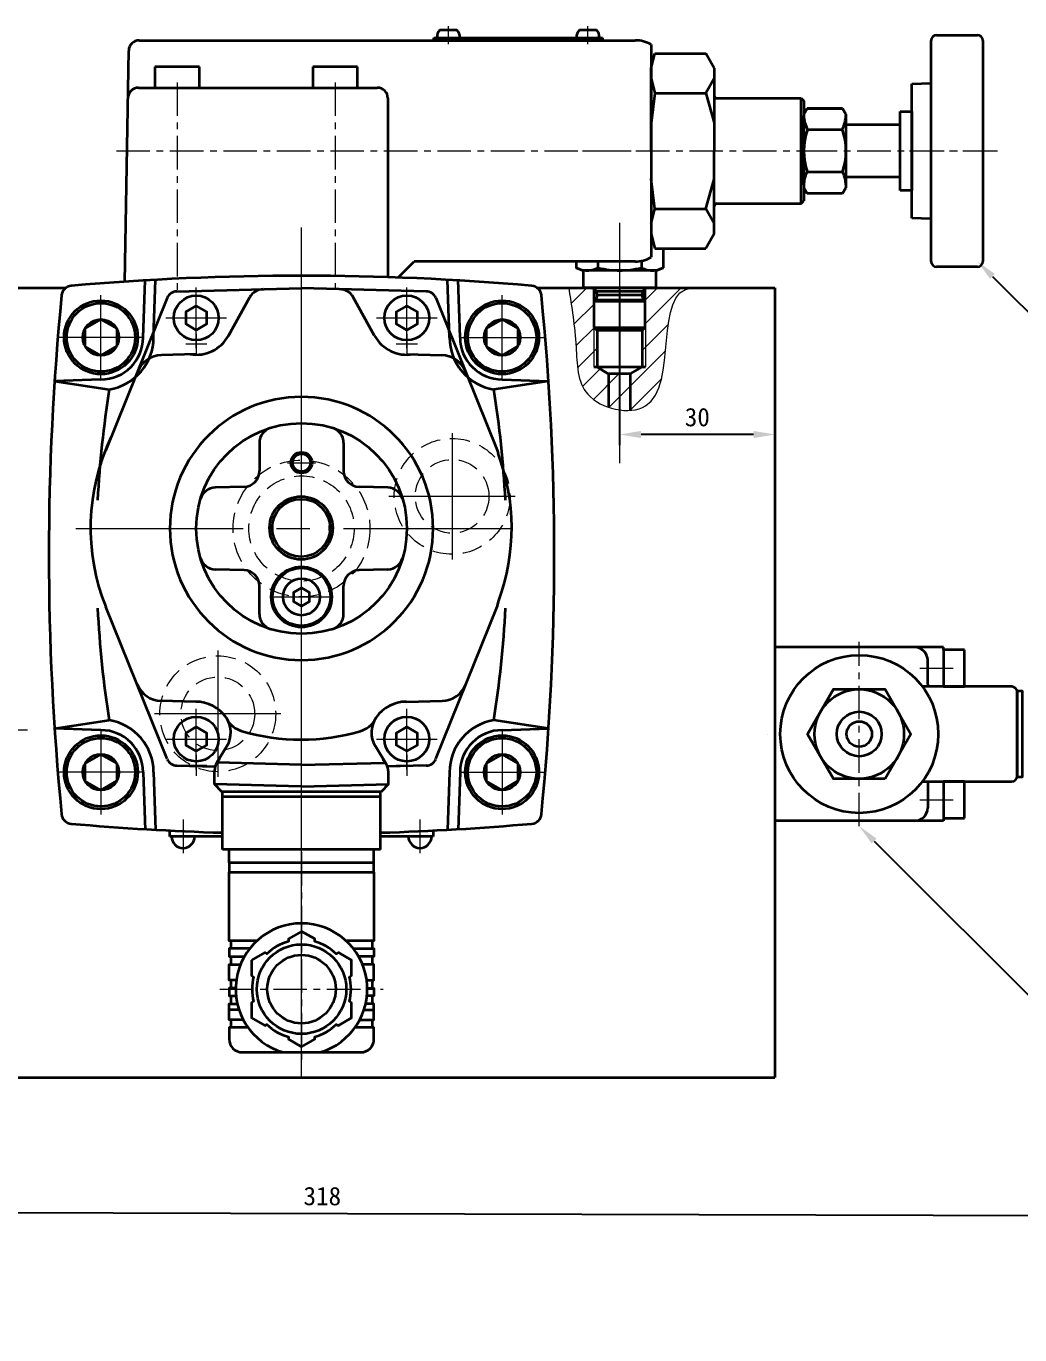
# Model space of a CAD drawing. Header units: millimetres. Extents: x 747 to 1827, y 470 to 2062.
# Drawn here: x 914.8 to 1103.6, y 1781.1 to 2029.6 of the extents above; entities that cross this region are included whole.
import ezdxf
from ezdxf import colors
from ezdxf.entities.mleader import LeaderData, LeaderLine
from ezdxf.math import Vec2, Vec3

# ---------------------------------------------------------------- set-up
doc = ezdxf.new("R2010")
doc.units = ezdxf.units.MM
doc.header["$PDSIZE"] = -1
for name, pattern in [('CENTER', [10.16, 6.35, -1.27, 1.27, -1.27]), ('CENTERX2', [20.32, 12.7, -2.54, 2.54, -2.54]), ('HIDDEN', [1.905, 1.27, -0.635])]:
    doc.linetypes.add(name, pattern=pattern)
doc.layers.get('0').update_dxf_attribs({"lineweight": 35})
doc.layers.get('Defpoints').update_dxf_attribs({"lineweight": 35})
for name, color, linetype, lineweight in [('CENTER', 1, 'CENTER', 18), ('HIDDEN', 3, 'HIDDEN', 18), ('中心线层', 1, 'CENTERX2', 25), ('标注层', 4, 'Continuous', 18), ('细线层', 4, 'Continuous', 35)]:
    doc.layers.add(name, color=color, linetype=linetype, lineweight=lineweight)
doc.dimstyles.new('ISO-25', dxfattribs={"dimtxt": 2.5, "dimasz": 2.5, "dimexe": 1.25, "dimexo": 0.625, "dimtad": 1, "dimtxsty": 'Standard', "dimcen": 2.5, "dimadec": 0, "dimazin": 0, "dimtfac": 1, "dimtmove": 0, "dimatfit": 3, "dimfxl": 1, "dimarcsym": 0})
pattern_1 = [(45, (649.351, 1239.7766), (-2.245064, 2.245064), [])]

# ---------------------------------------------------------------- blocks, each defined once
blk = doc.blocks.new('E321D')
for p, q in [((-13.4, 93.3), (-13.4, 94.8)), ((13.4, 93.3), (13.4, 94.8)), ((-12, 91.45), (-13.7, 91.45)), ((-13.4, 88.8), (-13.4, 90.3)), ((12, 91.45), (13.7, 91.45)), ((13.4, 88.8), (13.4, 90.3)), ((-13.4, 85.8), (-13.4, 87.3)), ((13.4, 85.8), (13.4, 87.3)), ((-13.4, 81.3), (-13.4, 82.8)), ((13.4, 81.3), (13.4, 82.8)), ((-13.4, 78.3), (-13.4, 79.8)), ((13.4, 78.3), (13.4, 79.8)), ((-13.75, 63.5), (-13.75, 61)), ((13.75, 63.5), (13.75, 61)), ((-15, 61), (15, 61)), ((-15, 61), (-15, 50)), ((15, 61), (15, 50)), ((-16.5, 48.57), (-15.14, 50)), ((-15, 51), (15, 51)), ((15.14, 50), (16.5, 48.57)), ((-0.03, 49), (-16.5, 48.57)), ((-16.5, 48.57), (-16.5, 46.27)), ((0.12, 49), (16.5, 48.57)), ((16.5, 48.57), (16.5, 46.02)), ((-23.69, 45.03), (-16.27, 45.23)), ((0.08, 44.9), (-15.81, 44.49)), ((0.01, 44.9), (15.97, 44.48)), ((23.69, 45.03), (16.38, 45.23)), ((-25.49, 43.78), (-37.16, 14.88)), ((-16.06, 44.7), (-14.02, 41.37)), ((16.06, 44.45), (14.17, 41.37)), ((25.49, 43.78), (37.16, 14.88)), ((-19.92, 32.9), (-26.7, 32.72)), ((20.08, 32.9), (26.7, 32.73)), ((-8, 16.25), (-8, 10.92)), ((8, 16.25), (8, 10.92)), ((-37.16, 14.88), (-37.48, 13.67)), ((-16.39, 7.78), (-10.92, 7.92)), ((10.92, 7.92), (16.39, 7.78)), ((-16.39, -7.78), (-10.92, -7.92)), ((10.92, -7.92), (16.39, -7.78)), ((-8, -16.25), (-8, -10.92)), ((8, -16.25), (8, -10.92)), ((-37.16, -14.88), (-37.34, -14.26)), ((-25.49, -43.78), (-37.16, -14.88)), ((25.49, -43.78), (37.16, -14.88)), ((-19.92, -33.1), (-26.62, -32.92)), ((20.08, -33.1), (26.62, -32.93)), ((-13.88, -36.61), (-9.83, -43.92)), ((13.88, -36.61), (9.83, -43.92)), ((-23.69, -45.03), (0, -45.65)), ((23.69, -45.03), (0, -45.65))]:
    blk.add_line(p, q)
at = {"color": 7, "linetype": 'Continuous'}
blk.add_line((-15.14, 50), (15.14, 50), dxfattribs=at)
blk.add_lwpolyline([(10.15, 94.8), (13.75, 94.8), (13.75, 97, 0.414214), (11.25, 99.5), (-11.25, 99.5, 0.414214), (-13.75, 97), (-13.75, 94.8), (-10.15, 94.8)], format="xyb")
blk.add_lwpolyline([(9.5, 82.02), (9.5, 84.9), (9.1, 85.13, 0.127891), (9.1, 89.87), (9.5, 90.1), (9.5, 92.98), (7, 94.43), (6.6, 94.2, 0.127891), (2.5, 96.56), (2.5, 97.03), (0, 98.47), (-2.5, 97.03), (-2.5, 96.56, 0.127891), (-6.6, 94.2), (-7, 94.43), (-9.5, 92.98), (-9.5, 90.1), (-9.1, 89.87, 0.127891), (-9.1, 85.13), (-9.5, 84.9), (-9.5, 82.02), (-7, 80.57), (-6.6, 80.8, 0.127891), (-2.5, 78.44), (-2.5, 77.97), (0, 76.53), (2.5, 77.97), (2.5, 78.44, 0.127891), (6.6, 80.8), (7, 80.57)], format="xyb", close=True)
for points in [[(-11.07, 93.3), (-13.75, 93.3), (-13.75, 90.3), (-12.18, 90.3)], [(11.07, 93.3), (13.75, 93.3), (13.75, 90.3), (12.18, 90.3)], [(-12.5, 87.3), (-13.75, 87.3), (-13.75, 88.8), (-12.43, 88.8)], [(12.5, 87.3), (13.75, 87.3), (13.75, 88.8), (12.43, 88.8)], [(-12.38, 85.8), (-13.75, 85.8), (-13.75, 82.8), (-11.58, 82.8)], [(12.38, 85.8), (13.75, 85.8), (13.75, 82.8), (11.58, 82.8)], [(-9.85, 79.8), (-13.75, 79.8), (-13.75, 81.3), (-10.85, 81.3)], [(9.85, 79.8), (13.75, 79.8), (13.75, 81.3), (10.85, 81.3)], [(8.46, 78.3), (13.75, 78.3), (13.75, 65.3), (-13.75, 65.3), (-13.75, 78.3), (-8.46, 78.3)], [(-20, 42.31), (-22, 41.15), (-22, 38.85), (-20, 37.69), (-18, 38.85), (-18, 41.15), (-20, 42.31)], [(20, 42.31), (18, 41.15), (18, 38.85), (20, 37.69), (22, 38.85), (22, 41.15), (20, 42.31)], [(0, 14.73), (-1.5, 13.87), (-1.5, 12.13), (0, 11.27), (1.5, 12.13), (1.5, 13.87), (0, 14.73)], [(-20, -37.69), (-22, -38.85), (-22, -41.15), (-20, -42.31), (-18, -41.15), (-18, -38.85), (-20, -37.69)], [(20, -37.69), (18, -38.85), (18, -41.15), (20, -42.31), (22, -41.15), (22, -38.85), (20, -37.69)]]:
    blk.add_lwpolyline(points)
blk.add_lwpolyline([(13.75, 63.5), (13.75, 65.3), (-13.75, 65.3), (-13.75, 63.5)], close=True)
for centre, radius in [((0, 87.5), 8.5), ((0, 87.5), 6.5), ((-20, 40), 4.25), ((20, 40), 4.25), ((0, 0), 20), ((0, 13), 5.75), ((0, 13), 5.5), ((0, 13), 3.5), ((0.08, -0.1), 6), ((0, -12.5), 1.7), ((-20, -40), 4.25), ((20, -40), 4.25)]:
    blk.add_circle(centre, radius)
at = {"color": 4}
blk.add_circle((0, -12.5), 2, dxfattribs=at)
for centre, radius, start, end in [((0, 87.5), 12.5, 106.2602, 73.7398), ((-23.64, 43.04), 2, 91.5, 158.007), ((-13.5, 46.27), 3, 180, 211.5), ((13.5, 46.02), 3, 328.5, 0), ((23.64, 43.04), 2, 21.993, 88.5), ((-12.92, 45.33), 3, 196.3184, 211.5), ((13.08, 45.32), 3, 328.5, 343.6816), ((-18.28, 38.76), 5, 325.2076, 31.5), ((0.08, 0.1), 40, 73.637, 106.363), ((18.43, 38.76), 5, 148.5, 214.8468), ((-9.78, 33.68), 5, 106.363, 147.6694), ((9.94, 33.68), 5, 32.3306, 73.637), ((-19.92, 39.9), 7, 270, 325.2076), ((20.08, 39.9), 7, 214.8468, 270), ((-26.57, 27.73), 5, 91.5, 158.0653), ((26.56, 27.73), 5, 21.9347, 88.5), ((0, 0), 25, 0, 180), ((-5, 16.25), 3, 107.1046, 180), ((5, 16.25), 3, 0, 72.8954), ((0.08, -0.1), 40, 159.8686, 200.7266), ((0.08, -0.1), 40, 334.5205, 21.993), ((-11, 10.92), 3, 271.5, 0), ((11, 10.92), 3, 180, 268.5), ((-16.31, 4.78), 3, 91.5, 163.6651), ((16.31, 4.78), 3, 16.3349, 88.5), ((0, 0), 25, 180, 0), ((-16.31, -4.78), 3, 196.3349, 268.5), ((16.31, -4.78), 3, 271.5, 343.6651), ((-11, -10.92), 3, 0, 88.5), ((11, -10.92), 3, 91.5, 180), ((-5, -16.25), 3, 180, 252.8954), ((5, -16.25), 3, 287.1046, 0), ((-26.49, -27.93), 5, 201.9347, 268.5), ((26.48, -27.93), 5, 271.5, 338.0653), ((-20, -40), 7, 28.9638, 99.6598), ((20, -40), 7, 80.3402, 151.0362), ((-23.64, -43.04), 2, 201.993, 268.5), ((-7.21, -42.46), 3, 208.9638, 268.5), ((7.21, -42.46), 3, 271.5, 331.0362), ((23.64, -43.04), 2, 271.5, 338.007)]:
    blk.add_arc(centre, radius, start, end)
at = {"layer": 'CENTER', "color": 1}
blk.add_line((0, 61.5), (0, 101.5), dxfattribs=at)
at = {"layer": 'CENTER'}
for p, q in [((15.5, 87.5), (-15.5, 87.5)), ((-20, 45.75), (-20, 34.25)), ((-14.25, 40), (-25.75, 40)), ((0, 19), (0, 7)), ((0, 18), (0, 8)), ((6, 13), (-6, 13)), ((0, -9.85), (0, -15.15)), ((2.65, -12.5), (-2.65, -12.5))]:
    blk.add_line(p, q, dxfattribs=at)
at = {"layer": 'CENTER', "ltscale": 5}
for p, q in [((0, 76.28), (0, -48.53)), ((-20, 45.75), (-20, 34.25)), ((20, 45.75), (20, 34.25)), ((-14.25, 40), (-25.75, 40)), ((25.75, 40), (14.25, 40)), ((5, 13), (-5, 13)), ((42.86, 0), (-42.86, 0)), ((-20, -34.25), (-20, -45.75)), ((20, -34.25), (20, -45.75)), ((-14.25, -40), (-25.75, -40)), ((25.75, -40), (14.25, -40))]:
    blk.add_line(p, q, dxfattribs=at)
blk = doc.blocks.new('*D133')
at = {"layer": 'Defpoints', "color": 0, "lineweight": 35, "transparency": 16777216}
for p in [(812.57, 1895.98), (1130.07, 1895.15), (1129.83, 1803.7)]:
    blk.add_point(p, dxfattribs=at)
at = {"layer": '标注层', "color": 0, "lineweight": -2, "transparency": 16777216}
for p, q in [((812.57, 1895.98), (812.32, 1802.53)), ((1130.07, 1895.15), (1129.82, 1801.7)), ((816.41, 1804.52), (1125.75, 1803.71))]:
    blk.add_line(p, q, dxfattribs=at)
at = {"layer": '标注层', "color": 0, "lineweight": 35, "transparency": 16777216}
for points in [[(816.41, 1805.2), (816.4, 1803.84), (812.33, 1804.53)], [(1125.75, 1804.39), (1125.74, 1803.03), (1129.83, 1803.7)]]:
    blk.add_solid(points, dxfattribs=at)
at = {"layer": '标注层', "color": 0, "lineweight": 18, "transparency": 16777216, "insert": (971.09, 1807.39), "char_height": 3.5, "attachment_point": 5, "rotation": 359.8501}
blk.add_mtext('318', dxfattribs=at)
blk = doc.blocks.new('*D136')
at = {"layer": 'Defpoints', "color": 0, "lineweight": 35, "transparency": 16777216}
for p in [(1027.56, 1979.93), (1057.07, 1979.93), (1027.56, 1952.07)]:
    blk.add_point(p, dxfattribs=at)
at = {"layer": '细线层', "color": 0, "lineweight": -2, "transparency": 16777216}
for p, q in [((1027.56, 1979.93), (1027.56, 1950.07)), ((1057.07, 1979.93), (1057.07, 1950.07)), ((1052.99, 1952.07), (1031.64, 1952.07))]:
    blk.add_line(p, q, dxfattribs=at)
at = {"layer": '细线层', "color": 0, "lineweight": 35, "transparency": 16777216}
for points in [[(1031.64, 1952.75), (1031.64, 1951.39), (1027.56, 1952.07)], [(1052.99, 1952.75), (1052.99, 1951.39), (1057.07, 1952.07)]]:
    blk.add_solid(points, dxfattribs=at)
at = {"layer": '细线层', "color": 0, "lineweight": 18, "transparency": 16777216, "insert": (1042.31, 1955.35), "char_height": 3.5, "attachment_point": 5}
blk.add_mtext('30', dxfattribs=at)

msp = doc.modelspace()

# ---------------------------------------------------------------- hatches: boundary and pattern name
at = {"lineweight": 18}
h = msp.add_hatch(dxfattribs=at)
h.set_pattern_fill('ANSI31', color=256)
h.set_pattern_definition(pattern_1)
edge = h.paths.add_edge_path()
edge.add_spline(control_points=[(1037.529, 1976.412), (1037.599, 1976.62), (1037.674, 1976.821), (1037.754, 1977.015)], knot_values=[49.5166553, 49.5166553, 49.5166553, 49.5166553, 50.1797322, 50.1797322, 50.1797322, 50.1797322], degree=3, periodic=0)
edge.add_spline(control_points=[(1037.754, 1977.015), (1037.831, 1977.202), (1037.914, 1977.382), (1038.002, 1977.554)], knot_values=[50.1797322, 50.1797322, 50.1797322, 50.1797322, 50.8206361, 50.8206361, 50.8206361, 50.8206361], degree=3, periodic=0)
edge.add_spline(control_points=[(1038.002, 1977.554), (1038.062, 1977.673), (1038.125, 1977.787), (1038.19, 1977.898)], knot_values=[50.8206361, 50.8206361, 50.8206361, 50.8206361, 51.2605674, 51.2605674, 51.2605674, 51.2605674], degree=3, periodic=0)
edge.add_spline(control_points=[(1038.19, 1977.898), (1038.254, 1978.007), (1038.321, 1978.112), (1038.39, 1978.213)], knot_values=[51.2605674, 51.2605674, 51.2605674, 51.2605674, 51.6904664, 51.6904664, 51.6904664, 51.6904664], degree=3, periodic=0)
edge.add_spline(control_points=[(1038.39, 1978.213), (1038.462, 1978.317), (1038.536, 1978.416), (1038.613, 1978.512)], knot_values=[51.6904664, 51.6904664, 51.6904664, 51.6904664, 52.1317791, 52.1317791, 52.1317791, 52.1317791], degree=3, periodic=0)
edge.add_spline(control_points=[(1038.613, 1978.512), (1038.688, 1978.605), (1038.765, 1978.694), (1038.846, 1978.779)], knot_values=[52.1317791, 52.1317791, 52.1317791, 52.1317791, 52.5605718, 52.5605718, 52.5605718, 52.5605718], degree=3, periodic=0)
edge.add_spline(control_points=[(1038.846, 1978.779), (1038.929, 1978.866), (1039.016, 1978.95), (1039.106, 1979.028)], knot_values=[52.5605718, 52.5605718, 52.5605718, 52.5605718, 53.0030083, 53.0030083, 53.0030083, 53.0030083], degree=3, periodic=0)
edge.add_spline(control_points=[(1039.106, 1979.028), (1039.193, 1979.104), (1039.283, 1979.176), (1039.376, 1979.243)], knot_values=[53.0030083, 53.0030083, 53.0030083, 53.0030083, 53.4308817, 53.4308817, 53.4308817, 53.4308817], degree=3, periodic=0)
edge.add_spline(control_points=[(1039.376, 1979.243), (1039.448, 1979.295), (1039.522, 1979.345), (1039.598, 1979.391)], knot_values=[53.4308817, 53.4308817, 53.4308817, 53.4308817, 53.7620703, 53.7620703, 53.7620703, 53.7620703], degree=3, periodic=0)
edge.add_spline(control_points=[(1039.598, 1979.391), (1039.652, 1979.424), (1039.706, 1979.456), (1039.762, 1979.486)], knot_values=[53.7620703, 53.7620703, 53.7620703, 53.7620703, 53.9949035, 53.9949035, 53.9949035, 53.9949035], degree=3, periodic=0)
edge.add_spline(control_points=[(1039.762, 1979.486), (1039.861, 1979.539), (1039.963, 1979.589), (1040.069, 1979.633)], knot_values=[53.9949035, 53.9949035, 53.9949035, 53.9949035, 54.4113023, 54.4113023, 54.4113023, 54.4113023], degree=3, periodic=0)
edge.add_spline(control_points=[(1040.069, 1979.633), (1040.126, 1979.657), (1040.183, 1979.68), (1040.242, 1979.701)], knot_values=[54.4113023, 54.4113023, 54.4113023, 54.4113023, 54.6333387, 54.6333387, 54.6333387, 54.6333387], degree=3, periodic=0)
edge.add_spline(control_points=[(1040.242, 1979.701), (1040.412, 1979.763), (1040.591, 1979.813), (1040.779, 1979.852)], knot_values=[54.6333387, 54.6333387, 54.6333387, 54.6333387, 55.2821418, 55.2821418, 55.2821418, 55.2821418], degree=3, periodic=0)
edge.add_spline(control_points=[(1040.779, 1979.852), (1040.876, 1979.872), (1040.975, 1979.888), (1041.077, 1979.902)], knot_values=[55.2821418, 55.2821418, 55.2821418, 55.2821418, 55.6167377, 55.6167377, 55.6167377, 55.6167377], degree=3, periodic=0)
edge.add_spline(control_points=[(1041.077, 1979.902), (1041.156, 1979.912), (1041.237, 1979.921), (1041.319, 1979.927)], knot_values=[55.6167377, 55.6167377, 55.6167377, 55.6167377, 55.877126, 55.877126, 55.877126, 55.877126], degree=3, periodic=0)
edge.add_line((1041.319, 1979.927), (1032.423, 1979.927))
edge.add_line((1032.423, 1979.927), (1032.423, 1979.927))
edge.add_line((1032.423, 1979.927), (1032.435, 1977.417))
edge.add_line((1032.435, 1977.417), (1032.423, 1977.417))
edge.add_line((1032.423, 1977.417), (1032.423, 1972.38))
edge.add_line((1032.423, 1972.38), (1031.842, 1971.799))
edge.add_line((1031.842, 1971.799), (1031.842, 1964.947))
edge.add_line((1031.842, 1964.947), (1031.819, 1964.947))
edge.add_line((1031.819, 1964.947), (1029.474, 1963.593))
edge.add_line((1029.474, 1963.593), (1025.432, 1963.593))
edge.add_line((1025.432, 1963.593), (1025.432, 1957.241))
edge.add_spline(control_points=[(1025.432, 1957.241), (1025.453, 1957.234), (1025.474, 1957.226), (1025.496, 1957.219)], knot_values=[24.9133166, 24.9133166, 24.9133166, 24.9133166, 24.9726545, 24.9726545, 24.9726545, 24.9726545], degree=3, periodic=0)
edge.add_spline(control_points=[(1025.496, 1957.219), (1025.816, 1957.112), (1026.142, 1957.019), (1026.47, 1956.941)], knot_values=[24.9726545, 24.9726545, 24.9726545, 24.9726545, 25.8689873, 25.8689873, 25.8689873, 25.8689873], degree=3, periodic=0)
edge.add_spline(control_points=[(1026.47, 1956.941), (1027.056, 1956.8), (1027.65, 1956.707), (1028.237, 1956.663)], knot_values=[25.8689873, 25.8689873, 25.8689873, 25.8689873, 27.4690548, 27.4690548, 27.4690548, 27.4690548], degree=3, periodic=0)
edge.add_spline(control_points=[(1028.237, 1956.663), (1028.41, 1956.651), (1028.582, 1956.642), (1028.754, 1956.639)], knot_values=[27.4690548, 27.4690548, 27.4690548, 27.4690548, 27.9411163, 27.9411163, 27.9411163, 27.9411163], degree=3, periodic=0)
edge.add_spline(control_points=[(1028.754, 1956.639), (1028.997, 1956.633), (1029.238, 1956.637), (1029.476, 1956.65)], knot_values=[27.9411163, 27.9411163, 27.9411163, 27.9411163, 28.6123515, 28.6123515, 28.6123515, 28.6123515], degree=3, periodic=0)
edge.add_spline(control_points=[(1029.476, 1956.65), (1029.502, 1956.652), (1029.527, 1956.653), (1029.553, 1956.655)], knot_values=[28.6123515, 28.6123515, 28.6123515, 28.6123515, 28.6845384, 28.6845384, 28.6845384, 28.6845384], degree=3, periodic=0)
edge.add_spline(control_points=[(1029.553, 1956.655), (1029.685, 1956.663), (1029.815, 1956.675), (1029.945, 1956.689)], knot_values=[28.6845384, 28.6845384, 28.6845384, 28.6845384, 29.0575326, 29.0575326, 29.0575326, 29.0575326], degree=3, periodic=0)
edge.add_spline(control_points=[(1029.945, 1956.689), (1030.101, 1956.706), (1030.255, 1956.728), (1030.407, 1956.754)], knot_values=[29.0575326, 29.0575326, 29.0575326, 29.0575326, 29.507405, 29.507405, 29.507405, 29.507405], degree=3, periodic=0)
edge.add_spline(control_points=[(1030.407, 1956.754), (1030.549, 1956.779), (1030.689, 1956.807), (1030.827, 1956.839)], knot_values=[29.507405, 29.507405, 29.507405, 29.507405, 29.9286227, 29.9286227, 29.9286227, 29.9286227], degree=3, periodic=0)
edge.add_spline(control_points=[(1030.827, 1956.839), (1030.975, 1956.874), (1031.12, 1956.913), (1031.262, 1956.957)], knot_values=[29.9286227, 29.9286227, 29.9286227, 29.9286227, 30.3795531, 30.3795531, 30.3795531, 30.3795531], degree=3, periodic=0)
edge.add_spline(control_points=[(1031.262, 1956.957), (1031.394, 1956.997), (1031.524, 1957.042), (1031.651, 1957.091)], knot_values=[30.3795531, 30.3795531, 30.3795531, 30.3795531, 30.7997297, 30.7997297, 30.7997297, 30.7997297], degree=3, periodic=0)
edge.add_spline(control_points=[(1031.651, 1957.091), (1031.782, 1957.141), (1031.91, 1957.196), (1032.035, 1957.255)], knot_values=[30.7997297, 30.7997297, 30.7997297, 30.7997297, 31.2338442, 31.2338442, 31.2338442, 31.2338442], degree=3, periodic=0)
edge.add_spline(control_points=[(1032.035, 1957.255), (1032.161, 1957.315), (1032.283, 1957.379), (1032.401, 1957.448)], knot_values=[31.2338442, 31.2338442, 31.2338442, 31.2338442, 31.6708386, 31.6708386, 31.6708386, 31.6708386], degree=3, periodic=0)
edge.add_spline(control_points=[(1032.401, 1957.448), (1032.425, 1957.462), (1032.538, 1957.529), (1032.648, 1957.6), (1032.732, 1957.659)], knot_values=[31.6708386, 31.6708386, 31.6708386, 31.6708386, 31.7600904, 32.0906895, 32.0906895, 32.0906895, 32.0906895], degree=3, periodic=0)
edge.add_spline(control_points=[(1032.732, 1957.659), (1032.847, 1957.739), (1032.958, 1957.824), (1033.065, 1957.913)], knot_values=[32.0906895, 32.0906895, 32.0906895, 32.0906895, 32.5418984, 32.5418984, 32.5418984, 32.5418984], degree=3, periodic=0)
edge.add_spline(control_points=[(1033.065, 1957.913), (1033.164, 1957.996), (1033.26, 1958.083), (1033.353, 1958.174)], knot_values=[32.5418984, 32.5418984, 32.5418984, 32.5418984, 32.9616851, 32.9616851, 32.9616851, 32.9616851], degree=3, periodic=0)
edge.add_spline(control_points=[(1033.353, 1958.174), (1033.453, 1958.272), (1033.55, 1958.374), (1033.643, 1958.48)], knot_values=[32.9616851, 32.9616851, 32.9616851, 32.9616851, 33.4129756, 33.4129756, 33.4129756, 33.4129756], degree=3, periodic=0)
edge.add_spline(control_points=[(1033.643, 1958.48), (1033.729, 1958.579), (1033.813, 1958.681), (1033.893, 1958.787)], knot_values=[33.4129756, 33.4129756, 33.4129756, 33.4129756, 33.8329392, 33.8329392, 33.8329392, 33.8329392], degree=3, periodic=0)
edge.add_spline(control_points=[(1033.893, 1958.787), (1033.98, 1958.901), (1034.063, 1959.019), (1034.143, 1959.14)], knot_values=[33.8329392, 33.8329392, 33.8329392, 33.8329392, 34.2839859, 34.2839859, 34.2839859, 34.2839859], degree=3, periodic=0)
edge.add_spline(control_points=[(1034.143, 1959.14), (1034.218, 1959.253), (1034.289, 1959.37), (1034.358, 1959.489)], knot_values=[34.2839859, 34.2839859, 34.2839859, 34.2839859, 34.70418, 34.70418, 34.70418, 34.70418], degree=3, periodic=0)
edge.add_spline(control_points=[(1034.358, 1959.489), (1034.433, 1959.617), (1034.504, 1959.749), (1034.572, 1959.884)], knot_values=[34.70418, 34.70418, 34.70418, 34.70418, 35.1549297, 35.1549297, 35.1549297, 35.1549297], degree=3, periodic=0)
edge.add_spline(control_points=[(1034.572, 1959.884), (1034.654, 1960.047), (1034.733, 1960.215), (1034.807, 1960.388)], knot_values=[35.1549297, 35.1549297, 35.1549297, 35.1549297, 35.6991034, 35.6991034, 35.6991034, 35.6991034], degree=3, periodic=0)
edge.add_spline(control_points=[(1034.807, 1960.388), (1034.911, 1960.63), (1035.008, 1960.88), (1035.097, 1961.139)], knot_values=[35.6991034, 35.6991034, 35.6991034, 35.6991034, 36.461169, 36.461169, 36.461169, 36.461169], degree=3, periodic=0)
edge.add_spline(control_points=[(1035.097, 1961.139), (1035.194, 1961.417), (1035.282, 1961.705), (1035.364, 1962)], knot_values=[36.461169, 36.461169, 36.461169, 36.461169, 37.2817468, 37.2817468, 37.2817468, 37.2817468], degree=3, periodic=0)
edge.add_spline(control_points=[(1035.364, 1962), (1035.455, 1962.332), (1035.538, 1962.673), (1035.613, 1963.023)], knot_values=[37.2817468, 37.2817468, 37.2817468, 37.2817468, 38.2022454, 38.2022454, 38.2022454, 38.2022454], degree=3, periodic=0)
edge.add_spline(control_points=[(1035.613, 1963.023), (1035.7, 1963.428), (1035.777, 1963.844), (1035.846, 1964.269)], knot_values=[38.2022454, 38.2022454, 38.2022454, 38.2022454, 39.26902, 39.26902, 39.26902, 39.26902], degree=3, periodic=0)
edge.add_spline(control_points=[(1035.846, 1964.269), (1035.946, 1964.882), (1036.029, 1965.513), (1036.103, 1966.153)], knot_values=[39.26902, 39.26902, 39.26902, 39.26902, 40.8096899, 40.8096899, 40.8096899, 40.8096899], degree=3, periodic=0)
edge.add_spline(control_points=[(1036.103, 1966.153), (1036.173, 1966.764), (1036.234, 1967.384), (1036.291, 1968.004)], knot_values=[40.8096899, 40.8096899, 40.8096899, 40.8096899, 42.2808322, 42.2808322, 42.2808322, 42.2808322], degree=3, periodic=0)
edge.add_spline(control_points=[(1036.291, 1968.004), (1036.37, 1968.87), (1036.443, 1969.739), (1036.523, 1970.591)], knot_values=[42.2808322, 42.2808322, 42.2808322, 42.2808322, 44.3327397, 44.3327397, 44.3327397, 44.3327397], degree=3, periodic=0)
edge.add_spline(control_points=[(1036.523, 1970.591), (1036.598, 1971.375), (1036.679, 1972.146), (1036.778, 1972.887)], knot_values=[44.3327397, 44.3327397, 44.3327397, 44.3327397, 46.2232268, 46.2232268, 46.2232268, 46.2232268], degree=3, periodic=0)
edge.add_spline(control_points=[(1036.778, 1972.887), (1036.837, 1973.325), (1036.902, 1973.752), (1036.976, 1974.167)], knot_values=[46.2232268, 46.2232268, 46.2232268, 46.2232268, 47.3405215, 47.3405215, 47.3405215, 47.3405215], degree=3, periodic=0)
edge.add_spline(control_points=[(1036.976, 1974.167), (1037.039, 1974.515), (1037.107, 1974.854), (1037.184, 1975.182)], knot_values=[47.3405215, 47.3405215, 47.3405215, 47.3405215, 48.280051, 48.280051, 48.280051, 48.280051], degree=3, periodic=0)
edge.add_spline(control_points=[(1037.184, 1975.182), (1037.284, 1975.613), (1037.398, 1976.024), (1037.529, 1976.412)], knot_values=[48.280051, 48.280051, 48.280051, 48.280051, 49.5166553, 49.5166553, 49.5166553, 49.5166553], degree=3, periodic=0)
edge = h.paths.add_edge_path()
edge.add_line((1022.73, 1972.345), (1022.695, 1972.38))
edge.add_line((1022.695, 1972.38), (1022.695, 1979.927))
edge.add_line((1022.695, 1979.927), (1020.701, 1979.927))
edge.add_line((1020.701, 1979.927), (1017.886, 1979.927))
edge.add_spline(control_points=[(1017.886, 1979.927), (1018.228, 1977.772), (1018.569, 1975.617), (1018.842, 1973.4)], knot_values=[0, 0, 0, 0, 6.6944337, 6.6944337, 6.6944337, 6.6944337], degree=3, periodic=0)
edge.add_spline(control_points=[(1018.842, 1973.4), (1019.029, 1971.873), (1019.296, 1969.19), (1019.397, 1966.357), (1019.518, 1965.203)], knot_values=[6.6944337, 6.6944337, 6.6944337, 6.6944337, 11.3044614, 14.6404211, 14.6404211, 14.6404211, 14.6404211], degree=3, periodic=0)
edge.add_spline(control_points=[(1019.518, 1965.203), (1019.56, 1964.804), (1019.611, 1964.409), (1019.676, 1964.02)], knot_values=[14.6404211, 14.6404211, 14.6404211, 14.6404211, 15.793684, 15.793684, 15.793684, 15.793684], degree=3, periodic=0)
edge.add_spline(control_points=[(1019.676, 1964.02), (1019.725, 1963.728), (1019.782, 1963.44), (1019.848, 1963.157)], knot_values=[15.793684, 15.793684, 15.793684, 15.793684, 16.6602435, 16.6602435, 16.6602435, 16.6602435], degree=3, periodic=0)
edge.add_spline(control_points=[(1019.848, 1963.157), (1019.908, 1962.9), (1019.976, 1962.647), (1020.053, 1962.399)], knot_values=[16.6602435, 16.6602435, 16.6602435, 16.6602435, 17.446366, 17.446366, 17.446366, 17.446366], degree=3, periodic=0)
edge.add_spline(control_points=[(1020.053, 1962.399), (1020.118, 1962.191), (1020.189, 1961.987), (1020.268, 1961.787)], knot_values=[17.446366, 17.446366, 17.446366, 17.446366, 18.1032999, 18.1032999, 18.1032999, 18.1032999], degree=3, periodic=0)
edge.add_spline(control_points=[(1020.268, 1961.787), (1020.338, 1961.607), (1020.415, 1961.43), (1020.498, 1961.257)], knot_values=[18.1032999, 18.1032999, 18.1032999, 18.1032999, 18.6929634, 18.6929634, 18.6929634, 18.6929634], degree=3, periodic=0)
edge.add_spline(control_points=[(1020.498, 1961.257), (1020.559, 1961.128), (1020.624, 1961.001), (1020.694, 1960.876)], knot_values=[18.6929634, 18.6929634, 18.6929634, 18.6929634, 19.1314211, 19.1314211, 19.1314211, 19.1314211], degree=3, periodic=0)
edge.add_spline(control_points=[(1020.694, 1960.876), (1020.756, 1960.763), (1020.821, 1960.652), (1020.889, 1960.543)], knot_values=[19.1314211, 19.1314211, 19.1314211, 19.1314211, 19.5256669, 19.5256669, 19.5256669, 19.5256669], degree=3, periodic=0)
edge.add_spline(control_points=[(1020.889, 1960.543), (1020.966, 1960.421), (1021.047, 1960.301), (1021.132, 1960.183)], knot_values=[19.5256669, 19.5256669, 19.5256669, 19.5256669, 19.9673441, 19.9673441, 19.9673441, 19.9673441], degree=3, periodic=0)
edge.add_spline(control_points=[(1021.132, 1960.183), (1021.208, 1960.079), (1021.287, 1959.976), (1021.37, 1959.875)], knot_values=[19.9673441, 19.9673441, 19.9673441, 19.9673441, 20.3590294, 20.3590294, 20.3590294, 20.3590294], degree=3, periodic=0)
edge.add_spline(control_points=[(1021.37, 1959.875), (1021.415, 1959.821), (1021.51, 1959.708), (1021.61, 1959.598), (1021.664, 1959.542)], knot_values=[20.3590294, 20.3590294, 20.3590294, 20.3590294, 20.5708754, 20.8014639, 20.8014639, 20.8014639, 20.8014639], degree=3, periodic=0)
edge.add_spline(control_points=[(1021.664, 1959.542), (1021.754, 1959.446), (1021.848, 1959.352), (1021.945, 1959.261)], knot_values=[20.8014639, 20.8014639, 20.8014639, 20.8014639, 21.1902831, 21.1902831, 21.1902831, 21.1902831], degree=3, periodic=0)
edge.add_spline(control_points=[(1021.945, 1959.261), (1022.056, 1959.156), (1022.172, 1959.053), (1022.292, 1958.954)], knot_values=[21.1902831, 21.1902831, 21.1902831, 21.1902831, 21.6365011, 21.6365011, 21.6365011, 21.6365011], degree=3, periodic=0)
edge.add_spline(control_points=[(1022.292, 1958.954), (1022.448, 1958.824), (1022.611, 1958.698), (1022.78, 1958.578)], knot_values=[21.6365011, 21.6365011, 21.6365011, 21.6365011, 22.2188839, 22.2188839, 22.2188839, 22.2188839], degree=3, periodic=0)
edge.add_spline(control_points=[(1022.78, 1958.578), (1022.91, 1958.485), (1023.044, 1958.395), (1023.181, 1958.308)], knot_values=[22.2188839, 22.2188839, 22.2188839, 22.2188839, 22.6677757, 22.6677757, 22.6677757, 22.6677757], degree=3, periodic=0)
edge.add_spline(control_points=[(1023.181, 1958.308), (1023.383, 1958.18), (1023.591, 1958.059), (1023.806, 1957.944)], knot_values=[22.6677757, 22.6677757, 22.6677757, 22.6677757, 23.3288204, 23.3288204, 23.3288204, 23.3288204], degree=3, periodic=0)
edge.add_spline(control_points=[(1023.806, 1957.944), (1024.061, 1957.807), (1024.325, 1957.68), (1024.594, 1957.564)], knot_values=[23.3288204, 23.3288204, 23.3288204, 23.3288204, 24.1158295, 24.1158295, 24.1158295, 24.1158295], degree=3, periodic=0)
edge.add_spline(control_points=[(1024.594, 1957.564), (1024.868, 1957.446), (1025.148, 1957.338), (1025.432, 1957.241)], knot_values=[24.1158295, 24.1158295, 24.1158295, 24.1158295, 24.9133166, 24.9133166, 24.9133166, 24.9133166], degree=3, periodic=0)
edge.add_line((1025.432, 1957.241), (1025.432, 1963.593))
edge.add_line((1025.432, 1963.593), (1025.409, 1963.593))
edge.add_line((1025.409, 1963.593), (1023.253, 1964.907))
edge.add_line((1023.253, 1964.907), (1022.765, 1964.905))
edge.add_line((1022.765, 1964.905), (1022.73, 1972.345))
h = msp.add_hatch(dxfattribs=at)
h.set_pattern_fill('ANSI31', color=256)
h.set_pattern_definition(pattern_1)
h.paths.add_polyline_path([(1023.276, 1971.799), (1022.73, 1972.345), (1022.765, 1964.905), (1023.308, 1964.907)])

# ---------------------------------------------------------------- linework, layer by layer
for p, q in [((993.427, 2028.927), (996.646, 2028.927)), ((1019.927, 2028.927), (1023.146, 2028.927)), ((936.322, 2026.927), (1030.536, 2026.927)), ((992.286, 2027.427), (1024.286, 2027.427)), ((992.286, 2026.927), (992.286, 2027.427)), ((1024.286, 2027.427), (1024.286, 2026.927)), ((1033.536, 2026.123), (1033.536, 1985.731)), ((1086.736, 1984.927), (1086.736, 2026.927)), ((1087.736, 2027.927), (1095.536, 2027.927)), ((1096.536, 2026.927), (1096.536, 1984.927)), ((933.557, 1981.088), (934.322, 2024.962)), ((1033.536, 2021.677), (1034.273, 2024.427)), ((1034.273, 2024.427), (1043.949, 2024.427)), ((1045.536, 2021.677), (1043.949, 2024.427)), ((1033.536, 2005.927), (1033.536, 2021.677)), ((1045.536, 2021.677), (1045.536, 2005.927)), ((1033.536, 2019.677), (1034.273, 2016.927)), ((1045.536, 2019.677), (1043.949, 2016.927)), ((1083.036, 2018.677), (1086.736, 2018.827)), ((1083.036, 1993.177), (1083.036, 2018.677)), ((936.165, 2017.927), (981.536, 2017.927)), ((983.536, 2015.927), (983.536, 1981.949)), ((1034.273, 2016.927), (1033.536, 2011.197)), ((1034.273, 2016.927), (1043.949, 2016.927)), ((1043.949, 2016.927), (1045.536, 2011.26)), ((1045.536, 2015.927), (1045.536, 2005.927)), ((1046.036, 2015.927), (1062.036, 2015.927)), ((1062.036, 1995.927), (1062.036, 2015.927)), ((1062.036, 2015.927), (1062.536, 2015.427)), ((1062.536, 2015.427), (1062.536, 1996.427)), ((1062.536, 2012.927), (1063.162, 2014.01)), ((1069.911, 2014.01), (1063.162, 2014.01)), ((1063.162, 2014.01), (1069.911, 2014.01)), ((1070.536, 2012.927), (1069.911, 2014.01)), ((1080.836, 1998.427), (1080.836, 2013.427)), ((1080.836, 2013.427), (1083.036, 2013.427)), ((1083.036, 2013.427), (1083.036, 1998.427)), ((1062.536, 1999.473), (1062.536, 2012.669)), ((1070.536, 2012.927), (1070.536, 1998.927)), ((1070.536, 2010.927), (1080.836, 2010.927)), ((1069.86, 2009.968), (1063.212, 2009.968)), ((1033.536, 2005.927), (1033.536, 1990.177)), ((1045.536, 1990.177), (1045.536, 2005.927)), ((1045.536, 1995.927), (1045.536, 2005.927)), ((1069.956, 2001.886), (1063.117, 2001.886)), ((1034.273, 1994.927), (1033.536, 2000.657)), ((1043.949, 1994.927), (1045.536, 2000.594)), ((1062.536, 1998.927), (1063.162, 1997.844)), ((1070.536, 1998.927), (1069.911, 1997.844)), ((1080.836, 2000.927), (1070.536, 2000.927)), ((1062.036, 1995.927), (1062.536, 1996.427)), ((1069.911, 1997.844), (1063.162, 1997.844)), ((1083.036, 1998.427), (1080.836, 1998.427)), ((1033.536, 1992.177), (1034.273, 1994.927)), ((1034.273, 1994.927), (1043.949, 1994.927)), ((1045.536, 1992.177), (1043.949, 1994.927)), ((1046.036, 1995.927), (1062.036, 1995.927)), ((1086.736, 1993.027), (1083.036, 1993.177)), ((1033.536, 1990.177), (1034.273, 1987.427)), ((1045.536, 1990.177), (1043.949, 1987.427)), ((1034.273, 1987.427), (1043.949, 1987.427)), ((985.49, 1981.881), (988.536, 1984.927)), ((1030.536, 1984.927), (988.536, 1984.927)), ((1095.536, 1983.927), (1087.736, 1983.927)), ((937.041, 1970.518), (937.419, 1981.333)), ((939.041, 1970.518), (939.423, 1981.449)), ((995.241, 1970.518), (994.86, 1981.449)), ((997.241, 1970.518), (996.86, 1981.449)), ((929.041, 1962.518), (920.231, 1962.21)), ((920.231, 1962.21), (930.626, 1960.644)), ((1014.052, 1962.21), (1003.657, 1960.644)), ((1005.241, 1962.518), (1014.052, 1962.21)), ((1057.066, 1911.674), (1057.066, 1878.674)), ((1089.066, 1911.674), (1057.066, 1911.674)), ((1089.066, 1911.174), (1089.066, 1911.674)), ((1086.066, 1904.674), (1086.066, 1909.174)), ((1089.066, 1911.174), (1089.066, 1904.174)), ((1102.066, 1904.174), (1085.066, 1904.174)), ((1103.066, 1887.174), (1103.066, 1903.174)), ((920.231, 1896.225), (930.626, 1897.791)), ((1014.052, 1896.225), (1003.657, 1897.791)), ((929.041, 1895.918), (920.231, 1896.225)), ((1005.241, 1895.918), (1014.052, 1896.225)), ((937.041, 1887.918), (937.423, 1876.986)), ((939.041, 1887.918), (939.423, 1876.986)), ((995.241, 1887.918), (994.86, 1876.986)), ((997.241, 1887.918), (996.86, 1876.986)), ((1085.066, 1886.174), (1102.066, 1886.174)), ((1086.066, 1885.674), (1086.066, 1881.174)), ((1089.066, 1886.174), (1089.066, 1879.174)), ((1089.066, 1879.174), (1089.066, 1878.674)), ((942.141, 1875.718), (942.141, 1876.843)), ((992.141, 1876.843), (992.141, 1875.718)), ((1089.066, 1878.674), (1057.066, 1878.674)), ((952.141, 1875.718), (942.141, 1875.718)), ((992.141, 1875.718), (982.141, 1875.718))]:
    msp.add_line(p, q)
at = {"lineweight": 35}
for p, q in [((947.786, 2021.927), (939.286, 2021.927)), ((939.286, 2021.927), (939.286, 2017.927)), ((947.786, 2017.927), (947.786, 2021.927)), ((977.786, 2021.927), (969.286, 2021.927)), ((969.286, 2021.927), (969.286, 2017.927)), ((977.786, 2017.927), (977.786, 2021.927)), ((939.286, 2017.927), (947.786, 2017.927)), ((969.286, 2017.927), (977.786, 2017.927)), ((1022.695, 1972.38), (1022.695, 1979.927)), ((1032.423, 1972.38), (1032.423, 1979.927)), ((926.041, 1972.18), (929.041, 1973.912)), ((929.041, 1973.912), (932.041, 1972.18)), ((1002.241, 1972.18), (1005.241, 1973.912)), ((1005.241, 1973.912), (1008.241, 1972.18)), ((926.041, 1968.855), (926.041, 1972.18)), ((932.041, 1972.18), (932.041, 1968.855)), ((1002.241, 1968.855), (1002.241, 1972.18)), ((1008.241, 1972.18), (1008.241, 1968.855)), ((1022.695, 1972.38), (1032.423, 1972.38)), ((1023.276, 1971.799), (1022.695, 1972.38)), ((1023.276, 1971.799), (1023.308, 1964.907)), ((1031.842, 1971.799), (1023.276, 1971.799)), ((1032.423, 1972.38), (1031.842, 1971.799)), ((1031.842, 1971.799), (1031.842, 1964.96)), ((929.041, 1967.088), (926.071, 1968.803)), ((932.041, 1968.855), (929.041, 1967.088)), ((1005.241, 1967.088), (1002.271, 1968.803)), ((1008.241, 1968.855), (1005.241, 1967.088)), ((1022.672, 1964.904), (1032.446, 1964.95)), ((1025.409, 1963.593), (1023.253, 1964.907)), ((1027.559, 1964.927), (1027.522, 1964.927)), ((1027.559, 1964.927), (1029.468, 1964.936)), ((1029.468, 1964.936), (1029.468, 1964.936)), ((1031.819, 1964.947), (1029.474, 1963.593)), ((1029.474, 1963.593), (1025.409, 1963.593)), ((1025.432, 1963.593), (1025.432, 1957.241)), ((1029.553, 1963.593), (1029.553, 1956.655)), ((1089.066, 1911.174), (1089.066, 1904.174)), ((1093.066, 1911.174), (1089.066, 1911.174)), ((1093.066, 1904.174), (1093.066, 1911.174)), ((1089.066, 1904.174), (1093.066, 1904.174)), ((926.041, 1889.58), (929.041, 1891.312)), ((926.041, 1886.255), (926.041, 1889.58)), ((929.041, 1891.312), (932.041, 1889.58)), ((932.041, 1889.58), (932.041, 1886.255)), ((1002.241, 1889.58), (1005.241, 1891.312)), ((1002.241, 1886.255), (1002.241, 1889.58)), ((1005.241, 1891.312), (1008.241, 1889.58)), ((1008.241, 1889.58), (1008.241, 1886.255)), ((929.041, 1884.488), (926.071, 1886.203)), ((932.041, 1886.255), (929.041, 1884.488)), ((1005.241, 1884.488), (1002.271, 1886.203)), ((1008.241, 1886.255), (1005.241, 1884.488)), ((1089.066, 1886.174), (1089.066, 1879.174)), ((1093.066, 1886.174), (1089.066, 1886.174)), ((1093.066, 1879.174), (1093.066, 1886.174)), ((1089.066, 1879.174), (1093.066, 1879.174))]:
    msp.add_line(p, q, dxfattribs=at)
at = {"color": 7, "linetype": 'Continuous', "lineweight": 25}
for p, q in [((1034.011, 1996.989), (1034.008, 1996.991)), ((1034.011, 1996.963), (1034.011, 1996.989)), ((1022.695, 1977.417), (1022.695, 1972.38)), ((1032.423, 1972.38), (1032.423, 1977.417)), ((1022.695, 1972.38), (1032.423, 1972.38)), ((1022.695, 1972.38), (1023.276, 1971.799)), ((1023.276, 1971.799), (1031.842, 1971.799)), ((1031.842, 1971.799), (1032.423, 1972.38))]:
    msp.add_line(p, q, dxfattribs=at)
at = {"color": 7, "linetype": 'Continuous', "lineweight": 35}
for p, q in [((1035.808, 1987.427), (1035.808, 1983.744)), ((1019.31, 1984.927), (1019.31, 1983.744)), ((1020.415, 1983.229), (1019.31, 1983.744)), ((1023.434, 1984.927), (1023.434, 1983.744)), ((1031.683, 1985.038), (1031.683, 1983.744)), ((1035.808, 1983.744), (1034.703, 1983.229)), ((1021.372, 1983.229), (1020.415, 1983.229)), ((1020.701, 1979.927), (1020.701, 1983.229)), ((1027.559, 1983.229), (1021.372, 1983.229)), ((1033.746, 1983.229), (1027.559, 1983.229)), ((1034.703, 1983.229), (1033.746, 1983.229)), ((1034.417, 1983.229), (1034.417, 1979.927)), ((907.066, 1979.927), (922.393, 1979.927)), ((1011.889, 1979.927), (1057.066, 1979.927)), ((1034.417, 1979.927), (1020.701, 1979.927)), ((1022.695, 1979.927), (1023.062, 1979.299)), ((1023.062, 1979.299), (1032.056, 1979.299)), ((1032.056, 1979.299), (1032.423, 1979.927)), ((1057.066, 1979.927), (1057.066, 1829.927)), ((1022.932, 1977.655), (1022.695, 1977.417)), ((1022.695, 1977.417), (1032.423, 1977.417)), ((1022.932, 1977.655), (1032.185, 1977.655)), ((1031.813, 1978.553), (1023.304, 1978.553)), ((1032.423, 1977.417), (1032.185, 1977.655)), ((961.585, 1934.778), (961.585, 1933.855)), ((972.546, 1933.855), (972.546, 1934.778)), ((907.066, 1829.927), (1057.066, 1829.927))]:
    msp.add_line(p, q, dxfattribs=at)
at = {"lineweight": 18}
for p, q in [((1022.695, 1979.927), (1022.672, 1964.904)), ((1032.423, 1979.927), (1032.492, 1964.95))]:
    msp.add_line(p, q, dxfattribs=at)
for points in [[(1077.973, 1886.674), (1068.158, 1886.674), (1063.251, 1895.174), (1068.158, 1903.674), (1077.973, 1903.674), (1082.881, 1895.174)], [(1103.066, 1887.024), (1104.066, 1887.024), (1104.066, 1903.324), (1103.066, 1903.324)]]:
    msp.add_lwpolyline(points, close=True)
for centre, radius in [((929.041, 1970.518), 7), ((1005.241, 1970.518), 7), ((1073.066, 1895.174), 15), ((1073.066, 1895.174), 8.5), ((1073.066, 1895.174), 4.25), ((1073.066, 1895.174), 2.41), ((929.041, 1887.918), 7), ((1005.241, 1887.918), 7)]:
    msp.add_circle(centre, radius)
at = {"lineweight": 35}
for centre, radius in [((929.041, 1970.518), 6.5), ((1005.241, 1970.518), 6.5), ((929.041, 1970.518), 3.43), ((1005.241, 1970.518), 3.43), ((929.041, 1887.918), 6.5), ((1005.241, 1887.918), 6.5), ((929.041, 1887.918), 3.43), ((1005.241, 1887.918), 3.43)]:
    msp.add_circle(centre, radius, dxfattribs=at)
at = {"color": 7, "linetype": 'Continuous', "lineweight": 35}
msp.add_circle((967.066, 1934.316), 5.5, dxfattribs=at)
for centre, radius, start, end in [((995.036, 2027.427), 2.2, 137.01411, 180), ((995.036, 2027.427), 2.2, 0, 42.98589), ((1021.536, 2027.427), 2.2, 137.01411, 180), ((1021.536, 2027.427), 2.2, 0, 42.98589), ((936.322, 2024.927), 2, 90, 179), ((1030.536, 2020.927), 6, 60, 90), ((1087.736, 2026.927), 1, 90, 180), ((1095.536, 2026.927), 1, 0, 90), ((936.165, 2015.927), 2, 90, 179), ((981.536, 2015.927), 2, 0, 90), ((1046.036, 2016.427), 0.5, 180, 270), ((1068.534, 2012.837), 6, 181.5997, 208.5592), ((1064.539, 2012.837), 6, 331.4408, 358.4003), ((1074.956, 2005.927), 12.419, 161.00938, 198.99062), ((1058.117, 2005.927), 12.419, 341.00938, 18.99062), ((1068.534, 1999.306), 6, 154.53536, 178.4003), ((1064.539, 1999.306), 6, 1.5997, 25.46464), ((1046.036, 1995.427), 0.5, 90, 180), ((1030.536, 1990.927), 6, 270, 300), ((1087.736, 1984.927), 1, 180, 270), ((1095.536, 1984.927), 1, 270, 0), ((967.141, 1482.218), 500, 84.98025, 95.01975), ((923.567, 1978.308), 2, 95.01975, 174.34293), ((1010.716, 1978.308), 2, 5.65707, 84.98025), ((1419.141, 1929.218), 500, 174.34293, 185.65707), ((515.141, 1929.218), 500, 354.34293, 5.65707), ((929.041, 1970.518), 8, 270, 0), ((929.041, 1970.518), 10, 279.11674, 0), ((1005.241, 1970.518), 10, 180, 260.88326), ((1005.241, 1970.518), 8, 180, 270), ((1128.141, 1929.218), 200, 170.95956, 177.02348), ((806.141, 1929.218), 200, 2.97652, 9.04044), ((1128.141, 1929.218), 200, 182.9062, 189.04044), ((806.141, 1929.218), 200, 350.95956, 357.0938), ((1083.566, 1909.174), 2.5, 0, 90), ((1087.566, 1904.674), 1.5, 180, 199.47122), ((1102.066, 1903.174), 1, 0, 90), ((929.041, 1887.918), 10, 0, 80.88326), ((1005.241, 1887.918), 10, 99.11674, 180), ((929.041, 1887.918), 8, 0, 90), ((1005.241, 1887.918), 8, 90, 180), ((1102.066, 1887.174), 1, 270, 0), ((1087.566, 1885.674), 1.5, 160.52878, 180), ((923.567, 1880.128), 2, 185.65707, 264.98025), ((1010.716, 1880.128), 2, 275.01975, 354.34293), ((1083.566, 1881.174), 2.5, 270, 0), ((967.141, 2376.218), 500, 264.98025, 268.28087), ((967.141, 2376.218), 500, 271.71913, 275.01975), ((944.641, 1875.718), 2.2, 180, 0), ((989.641, 1875.718), 2.2, 180, 0)]:
    msp.add_arc(centre, radius, start, end)
for centre, start, end in [((1022.034, 1978.553), 0, 36), ((1033.083, 1978.553), 144, 180), ((1022.034, 1978.553), 315, 0), ((1033.083, 1978.553), 180, 225)]:
    msp.add_arc(centre, 1.27, start, end, dxfattribs=at)
at = {"color": 7, "linetype": 'Continuous', "lineweight": 25}
msp.add_open_spline([(1034.011, 1996.989), (1034.01, 1996.99), (1034.009, 1996.99), (1034.008, 1996.991)], degree=3, dxfattribs=at)
at = {"color": 7, "linetype": 'Continuous', "lineweight": 35}
for points in [[(1019.31, 1983.744), (1019.692, 1983.566), (1020.042, 1983.44), (1020.716, 1983.271), (1021.041, 1983.229), (1021.372, 1983.229)], [(1021.372, 1983.229), (1021.703, 1983.229), (1022.028, 1983.271), (1022.703, 1983.44), (1023.052, 1983.566), (1023.434, 1983.744)], [(1023.434, 1983.744), (1024.199, 1983.566), (1024.897, 1983.44), (1026.247, 1983.271), (1026.897, 1983.229), (1027.559, 1983.229)], [(1027.559, 1983.229), (1028.221, 1983.229), (1028.871, 1983.271), (1030.22, 1983.44), (1030.919, 1983.566), (1031.683, 1983.744)], [(1031.683, 1983.744), (1032.066, 1983.566), (1032.415, 1983.44), (1033.089, 1983.271), (1033.414, 1983.229), (1033.746, 1983.229)], [(1033.746, 1983.229), (1034.077, 1983.229), (1034.402, 1983.271), (1035.076, 1983.44), (1035.425, 1983.566), (1035.808, 1983.744)]]:
    msp.add_open_spline(points, degree=3, knots=[0, 0, 0, 0, 0.5, 0.5, 1, 1, 1, 1], dxfattribs=at)
at = {"lineweight": 18}
msp.add_spline([(1017.886, 1979.927), (1019.283, 1968.709), (1021.507, 1959.714), (1032.473, 1957.491), (1041.319, 1979.927), (1042.56, 1979.927)], degree=3, dxfattribs=at)
at = {"layer": 'CENTER'}
for p, q in [((995.036, 2026.227), (995.036, 2029.627)), ((1021.536, 2026.227), (1021.536, 2029.627)), ((943.536, 2018.927), (943.536, 1978.927)), ((973.536, 2018.927), (973.536, 1978.927)), ((931.99, 2005.927), (1033.536, 2005.927)), ((1020.492, 2005.927), (1063.567, 2005.927)), ((1062.536, 2005.927), (1099.35, 2005.927)), ((1082.591, 2005.927), (1096.536, 2005.927)), ((947.141, 1971.218), (947.141, 1967.218)), ((987.141, 1971.218), (987.141, 1967.218)), ((949.141, 1969.218), (945.141, 1969.218)), ((989.141, 1969.218), (985.141, 1969.218)), ((1073.066, 1877.674), (1073.066, 1912.674)), ((1084.566, 1907.674), (1091.566, 1907.674)), ((1055.566, 1895.174), (1055.566, 1895.174)), ((949.141, 1889.218), (945.141, 1889.218)), ((947.141, 1891.218), (947.141, 1887.218)), ((989.141, 1889.218), (985.141, 1889.218)), ((987.141, 1891.218), (987.141, 1887.218)), ((1084.566, 1882.674), (1091.566, 1882.674)), ((944.641, 1878.918), (944.641, 1872.518)), ((989.641, 1878.918), (989.641, 1872.518))]:
    msp.add_line(p, q, dxfattribs=at)
at = {"layer": 'CENTER', "ltscale": 5}
for p, q in [((967.141, 1829.927), (967.141, 1991.359)), ((929.041, 1962.518), (929.041, 1978.518)), ((1005.241, 1962.518), (1005.241, 1978.518)), ((937.041, 1970.518), (921.041, 1970.518)), ((997.241, 1970.518), (1013.241, 1970.518)), ((995.741, 1952.318), (995.741, 1928.318)), ((1007.741, 1940.318), (983.741, 1940.318)), ((951.241, 1911.018), (951.241, 1887.018)), ((963.241, 1899.018), (939.241, 1899.018)), ((883.335, 1895.984), (920.247, 1895.984)), ((929.041, 1895.918), (929.041, 1879.918)), ((1005.241, 1895.918), (1005.241, 1879.918)), ((937.041, 1887.918), (921.041, 1887.918)), ((997.241, 1887.918), (1013.241, 1887.918))]:
    msp.add_line(p, q, dxfattribs=at)
at = {"layer": 'HIDDEN', "ltscale": 3}
for centre, radius in [((995.741, 1940.318), 11), ((967.141, 1934.218), 13), ((995.741, 1940.318), 7), ((967.141, 1934.218), 10), ((951.241, 1899.018), 11), ((951.241, 1899.018), 7)]:
    msp.add_circle(centre, radius, dxfattribs=at)
at = {"layer": '中心线层', "lineweight": 18}
msp.add_line((1027.559, 1992.278), (1027.559, 1946.627), dxfattribs=at)

# ---------------------------------------------------------------- block references
at = {"rotation": 180}
msp.add_blockref('E321D', (967.141, 1934.218), dxfattribs=at)

# ---------------------------------------------------------------- dimensions: what is measured, and where the dimension line sits
at = {"layer": '标注层', "lineweight": 18}
dim = msp.add_aligned_dim(p1=(812.566, 1895.984), p2=(1130.066, 1895.153), distance=-91.451, text='318', dimstyle='ISO-25', override={"dimtxt": 3.5, "dimasz": 4.08, "dimexe": 2, "dimexo": 0, "dimgap": 1.524, "dimtoh": 1, "dimzin": 0, "dimadec": 2, "dimtzin": 0}, dxfattribs=at)
dim.commit()
dim.dimension.update_dxf_attribs({"geometry": '*D133', "text_midpoint": (971.085, 1807.392)})
at = {"layer": '细线层', "lineweight": 18}
dim = msp.add_linear_dim(base=(1027.559, 1952.075), p1=(1057.066, 1979.927), p2=(1027.559, 1979.927), text='30', dimstyle='ISO-25', override={"dimtxt": 3.5, "dimasz": 4.08, "dimexe": 2, "dimexo": 0, "dimgap": 1.524, "dimtoh": 1, "dimzin": 0, "dimadec": 2, "dimtzin": 0}, dxfattribs=at)
dim.commit()
dim.dimension.update_dxf_attribs({"geometry": '*D136', "text_midpoint": (1042.312, 1955.349)})

# ---------------------------------------------------------------- leaders
at = {"layer": '标注层', "lineweight": 18}
ml = msp.add_multileader_mtext('Standard', dxfattribs=at)
ml.set_content('4', color=256)
ml.set_leader_properties()
ml.build(insert=Vec2(0, 0))
ml.multileader.update_dxf_attribs({"text_left_attachment_type": 6, "text_right_attachment_type": 6, "text_top_attachment_type": 10, "text_bottom_attachment_type": 10, "dogleg_length": 0.36})
ctx = ml.context
ctx.base_point, ctx.char_height, ctx.landing_gap_size, ctx.plane_origin = Vec3(1196.963, 1883.861), 12, 4, Vec3(1095.536, 1984.927)
ctx.left_attachment, ctx.right_attachment, ctx.top_attachment, ctx.bottom_attachment = 6, 6, 10, 10
notes = []
notes.append((ctx, [(0, (1, 1, 0), (1196.603, 1883.861), (1, 0), 0.36, [(0, [(1095.536, 1984.927)], 0, [])])]))
ctx.mtext.insert, ctx.mtext.flow_direction = Vec3(1200.963, 1898.261), 5
ml = msp.add_multileader_mtext('Standard', dxfattribs=at)
ml.set_content('5', color=256)
ml.set_leader_properties()
ml.build(insert=Vec2(0, 0))
ml.multileader.update_dxf_attribs({"text_left_attachment_type": 6, "text_right_attachment_type": 6, "text_top_attachment_type": 10, "text_bottom_attachment_type": 10, "dogleg_length": 0.36})
ctx = ml.context
ctx.base_point, ctx.char_height, ctx.landing_gap_size, ctx.plane_origin = Vec3(1196.963, 1754.137), 12, 4, Vec3(1073.066, 1877.674)
ctx.left_attachment, ctx.right_attachment, ctx.top_attachment, ctx.bottom_attachment = 6, 6, 10, 10
notes.append((ctx, [(0, (1, 1, 0), (1196.603, 1754.137), (1, 0), 0.36, [(0, [(1073.066, 1877.674)], 0, [])])]))
ctx.mtext.insert, ctx.mtext.flow_direction = Vec3(1200.963, 1768.537), 5
for ctx, leaders in notes:
    for number, flags, end, landing, length, lines in leaders:
        leader = LeaderData()
        leader.index, (leader.has_last_leader_line, leader.has_dogleg_vector, leader.attachment_direction) = number, flags
        leader.last_leader_point, leader.dogleg_vector, leader.dogleg_length = Vec3(end), Vec3(landing), length
        for number, points, colour, breaks in lines:
            line = LeaderLine()
            line.index, line.vertices, line.color, line.breaks = number, Vec3.list(points), colors.encode_raw_color(colour), breaks
            leader.lines.append(line)
        ctx.leaders.append(leader)

doc.saveas('drawing.dxf')
